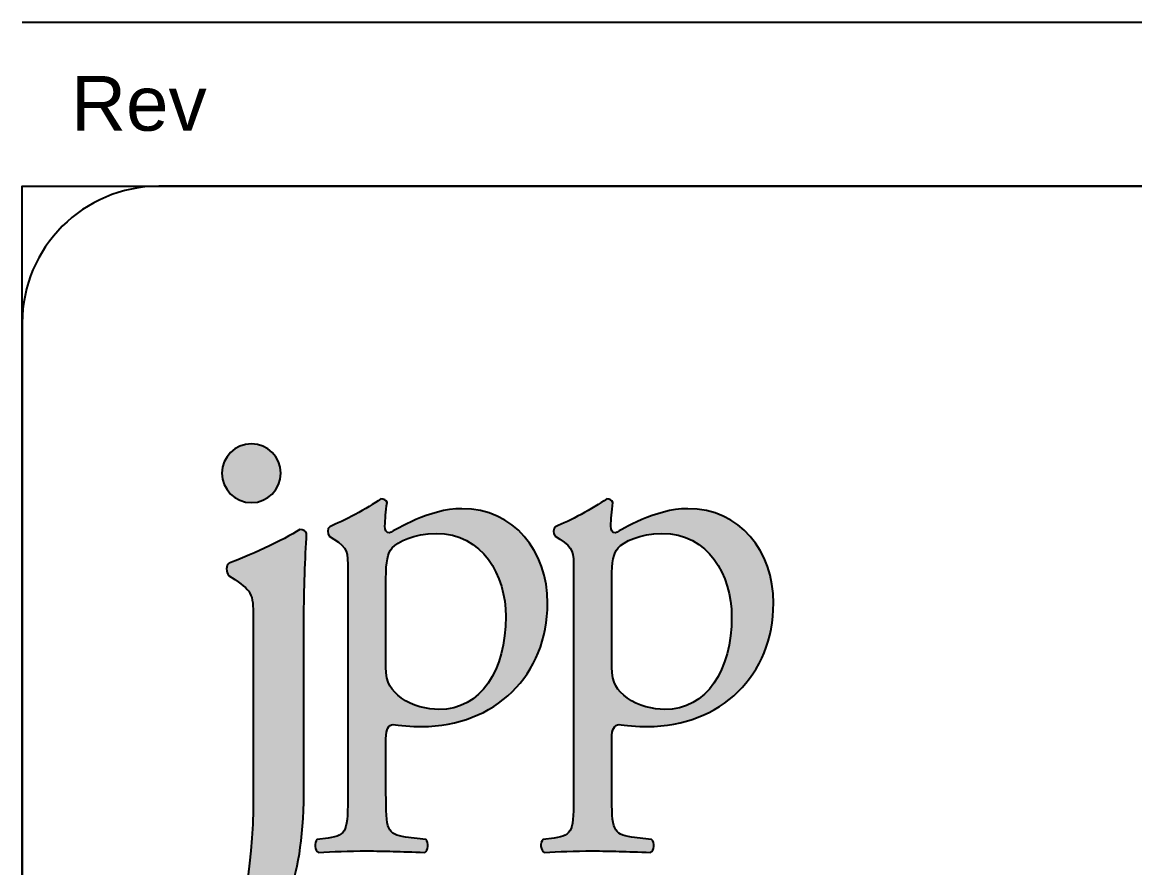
# Paper-space layout 'A2mask' of a CAD drawing. Extents: x 0 to 564, y 0 to 393.
# Drawn here: x 437.5 to 465.99, y 66.55 to 88.2 of the extents above; entities that cross this region are included whole.
import ezdxf
from ezdxf.enums import TextEntityAlignment as Align

# ---------------------------------------------------------------- set-up
doc = ezdxf.new("R2010")
doc.units = 0
doc.layers.get('0').update_dxf_attribs({"linetype": 'CONTINUOUS'})
doc.layers.get('Defpoints').update_dxf_attribs({"linetype": 'CONTINUOUS'})
doc.layers.add('JPP_Mask', color=7, linetype='CONTINUOUS')
doc.styles.add('JPP', font='arial.ttf')

# ---------------------------------------------------------------- blocks, each defined once
blk = doc.blocks.new('A2mask')
at = {"true_color": 0x0081c6}
h = blk.add_hatch(color=142, dxfattribs=at)
edge = h.paths.add_edge_path()
edge.add_spline(control_points=[(444.121, 76.653), (444.121, 77.069), (443.783, 77.406), (443.368, 77.406)], knot_values=[3, 3, 3, 3, 4, 4, 4, 4], degree=3, periodic=0)
edge.add_spline(control_points=[(443.368, 77.406), (442.952, 77.406), (442.614, 77.069), (442.614, 76.653)], knot_values=[2, 2, 2, 2, 3, 3, 3, 3], degree=3, periodic=0)
edge.add_spline(control_points=[(442.614, 76.653), (442.614, 76.237), (442.952, 75.9), (443.368, 75.9)], knot_values=[1, 1, 1, 1, 2, 2, 2, 2], degree=3, periodic=0)
edge.add_spline(control_points=[(443.368, 75.9), (443.783, 75.9), (444.121, 76.237), (444.121, 76.653)], knot_values=[0, 0, 0, 0, 1, 1, 1, 1], degree=3, periodic=0)
at = {"true_color": 0x004a91}
h = blk.add_hatch(color=154, dxfattribs=at)
edge = h.paths.add_edge_path()
edge.add_spline(control_points=[(447.726, 70.167), (449.604, 70.167), (450.952, 71.489), (450.952, 73.326)], knot_values=[9, 9, 9, 9, 10, 10, 10, 10], degree=3, periodic=0)
edge.add_spline(control_points=[(450.952, 73.326), (450.952, 74.661), (450.093, 75.745), (448.757, 75.745)], knot_values=[8, 8, 8, 8, 9, 9, 9, 9], degree=3, periodic=0)
edge.add_spline(control_points=[(448.757, 75.745), (447.911, 75.745), (447.079, 75.203), (446.907, 75.124)], knot_values=[7, 7, 7, 7, 8, 8, 8, 8], degree=3, periodic=0)
edge.add_spline(control_points=[(446.907, 75.124), (446.814, 75.124), (446.788, 75.203), (446.788, 75.296)], knot_values=[6, 6, 6, 6, 7, 7, 7, 7], degree=3, periodic=0)
edge.add_spline(control_points=[(446.788, 75.296), (446.788, 75.468), (446.814, 75.666), (446.84, 75.904)], knot_values=[5, 5, 5, 5, 6, 6, 6, 6], degree=3, periodic=0)
edge.add_spline(control_points=[(446.84, 75.904), (446.814, 75.97), (446.761, 75.997), (446.682, 75.997)], knot_values=[4, 4, 4, 4, 5, 5, 5, 5], degree=3, periodic=0)
edge.add_spline(control_points=[(446.682, 75.997), (446.338, 75.745), (445.717, 75.428), (445.373, 75.283)], knot_values=[3, 3, 3, 3, 4, 4, 4, 4], degree=3, periodic=0)
edge.add_spline(control_points=[(445.373, 75.283), (445.307, 75.244), (445.307, 75.098), (445.36, 75.045)], knot_values=[2, 2, 2, 2, 3, 3, 3, 3], degree=3, periodic=0)
edge.add_spline(control_points=[(445.36, 75.045), (445.36, 75.045), (445.479, 74.966), (445.479, 74.966), (445.836, 74.727), (445.836, 74.661), (445.836, 74.146)], knot_values=[0, 0, 0, 0, 1, 1, 1, 2, 2, 2, 2], degree=3, periodic=0)
edge.add_spline(control_points=[(445.836, 74.146), (445.836, 74.146), (445.836, 72.725), (445.836, 71.304)], knot_values=[21.5, 21.5, 21.5, 21.5, 22, 22, 22, 22], degree=3, periodic=0)
edge.add_spline(control_points=[(445.836, 71.304), (445.836, 69.882), (445.836, 68.461), (445.836, 68.461), (445.836, 67.509), (445.823, 67.378), (445.333, 67.311)], knot_values=[20, 20, 20, 20, 20.5, 20.5, 20.5, 21.5, 21.5, 21.5, 21.5], degree=3, periodic=0)
edge.add_spline(control_points=[(445.333, 67.311), (445.333, 67.311), (445.055, 67.271), (445.055, 67.271), (444.963, 67.205), (444.99, 66.981), (445.082, 66.941)], knot_values=[18, 18, 18, 18, 19, 19, 19, 20, 20, 20, 20], degree=3, periodic=0)
edge.add_spline(control_points=[(445.082, 66.941), (445.452, 66.968), (445.849, 66.981), (446.325, 66.981)], knot_values=[17, 17, 17, 17, 18, 18, 18, 18], degree=3, periodic=0)
edge.add_spline(control_points=[(446.325, 66.981), (446.788, 66.981), (447.171, 66.968), (447.806, 66.941)], knot_values=[16, 16, 16, 16, 17, 17, 17, 17], degree=3, periodic=0)
edge.add_spline(control_points=[(447.806, 66.941), (447.898, 66.981), (447.924, 67.205), (447.832, 67.271)], knot_values=[15, 15, 15, 15, 16, 16, 16, 16], degree=3, periodic=0)
edge.add_spline(control_points=[(447.832, 67.271), (447.832, 67.271), (447.316, 67.338), (447.316, 67.338), (446.84, 67.404), (446.814, 67.523), (446.814, 68.461)], knot_values=[13, 13, 13, 13, 14, 14, 14, 15, 15, 15, 15], degree=3, periodic=0)
edge.add_spline(control_points=[(446.814, 68.461), (446.814, 68.461), (446.814, 69.849), (446.814, 69.849), (446.814, 70.127), (446.88, 70.193), (446.999, 70.22)], knot_values=[11, 11, 11, 11, 12, 12, 12, 13, 13, 13, 13], degree=3, periodic=0)
edge.add_spline(control_points=[(446.999, 70.22), (447.118, 70.193), (447.488, 70.167), (447.726, 70.167)], knot_values=[10, 10, 10, 10, 11, 11, 11, 11], degree=3, periodic=0)
edge = h.paths.add_edge_path(flags=16)
edge.add_spline(control_points=[(447.211, 70.894), (446.946, 71.106), (446.814, 71.264), (446.814, 71.687)], knot_values=[0, 0, 0, 0, 1, 1, 1, 1], degree=3, periodic=0)
edge.add_spline(control_points=[(446.814, 71.687), (446.814, 71.687), (446.814, 72.255), (446.814, 72.824)], knot_values=[6.5, 6.5, 6.5, 6.5, 7, 7, 7, 7], degree=3, periodic=0)
edge.add_spline(control_points=[(446.814, 72.824), (446.814, 73.392), (446.814, 73.961), (446.814, 73.961), (446.814, 74.397), (446.854, 74.595), (446.973, 74.741)], knot_values=[5, 5, 5, 5, 5.5, 5.5, 5.5, 6.5, 6.5, 6.5, 6.5], degree=3, periodic=0)
edge.add_spline(control_points=[(446.973, 74.741), (447.118, 74.899), (447.528, 75.111), (448.096, 75.111)], knot_values=[4, 4, 4, 4, 5, 5, 5, 5], degree=3, periodic=0)
edge.add_spline(control_points=[(448.096, 75.111), (449.286, 75.111), (449.881, 74.04), (449.881, 72.983)], knot_values=[3, 3, 3, 3, 4, 4, 4, 4], degree=3, periodic=0)
edge.add_spline(control_points=[(449.881, 72.983), (449.881, 71.608), (449.247, 70.603), (448.163, 70.603)], knot_values=[2, 2, 2, 2, 3, 3, 3, 3], degree=3, periodic=0)
edge.add_spline(control_points=[(448.163, 70.603), (447.885, 70.603), (447.475, 70.696), (447.211, 70.894)], knot_values=[1, 1, 1, 1, 2, 2, 2, 2], degree=3, periodic=0)
h = blk.add_hatch(color=154, dxfattribs=at)
edge = h.paths.add_edge_path()
edge.add_spline(control_points=[(452.597, 68.461), (452.597, 68.461), (452.597, 69.849), (452.597, 69.849), (452.597, 70.127), (452.663, 70.193), (452.782, 70.22)], knot_values=[11, 11, 11, 11, 12, 12, 12, 13, 13, 13, 13], degree=3, periodic=0)
edge.add_spline(control_points=[(452.782, 70.22), (452.901, 70.193), (453.272, 70.167), (453.51, 70.167)], knot_values=[10, 10, 10, 10, 11, 11, 11, 11], degree=3, periodic=0)
edge.add_spline(control_points=[(453.51, 70.167), (455.387, 70.167), (456.735, 71.489), (456.735, 73.326)], knot_values=[9, 9, 9, 9, 10, 10, 10, 10], degree=3, periodic=0)
edge.add_spline(control_points=[(456.735, 73.326), (456.735, 74.661), (455.876, 75.745), (454.541, 75.745)], knot_values=[8, 8, 8, 8, 9, 9, 9, 9], degree=3, periodic=0)
edge.add_spline(control_points=[(454.541, 75.745), (453.694, 75.745), (452.862, 75.203), (452.69, 75.124)], knot_values=[7, 7, 7, 7, 8, 8, 8, 8], degree=3, periodic=0)
edge.add_spline(control_points=[(452.69, 75.124), (452.597, 75.124), (452.571, 75.203), (452.571, 75.296)], knot_values=[6, 6, 6, 6, 7, 7, 7, 7], degree=3, periodic=0)
edge.add_spline(control_points=[(452.571, 75.296), (452.571, 75.468), (452.597, 75.666), (452.624, 75.904)], knot_values=[5, 5, 5, 5, 6, 6, 6, 6], degree=3, periodic=0)
edge.add_spline(control_points=[(452.624, 75.904), (452.597, 75.97), (452.544, 75.997), (452.465, 75.997)], knot_values=[4, 4, 4, 4, 5, 5, 5, 5], degree=3, periodic=0)
edge.add_spline(control_points=[(452.465, 75.997), (452.121, 75.745), (451.5, 75.428), (451.156, 75.283)], knot_values=[3, 3, 3, 3, 4, 4, 4, 4], degree=3, periodic=0)
edge.add_spline(control_points=[(451.156, 75.283), (451.09, 75.244), (451.09, 75.098), (451.143, 75.045)], knot_values=[2, 2, 2, 2, 3, 3, 3, 3], degree=3, periodic=0)
edge.add_spline(control_points=[(451.143, 75.045), (451.143, 75.045), (451.262, 74.966), (451.262, 74.966), (451.619, 74.727), (451.619, 74.661), (451.619, 74.146)], knot_values=[0, 0, 0, 0, 1, 1, 1, 2, 2, 2, 2], degree=3, periodic=0)
edge.add_spline(control_points=[(451.619, 74.146), (451.619, 74.146), (451.619, 72.725), (451.619, 71.304)], knot_values=[21.5, 21.5, 21.5, 21.5, 22, 22, 22, 22], degree=3, periodic=0)
edge.add_spline(control_points=[(451.619, 71.304), (451.619, 69.882), (451.619, 68.461), (451.619, 68.461), (451.619, 67.509), (451.606, 67.378), (451.117, 67.311)], knot_values=[20, 20, 20, 20, 20.5, 20.5, 20.5, 21.5, 21.5, 21.5, 21.5], degree=3, periodic=0)
edge.add_spline(control_points=[(451.117, 67.311), (451.117, 67.311), (450.839, 67.271), (450.839, 67.271), (450.746, 67.205), (450.773, 66.981), (450.865, 66.941)], knot_values=[18, 18, 18, 18, 19, 19, 19, 20, 20, 20, 20], degree=3, periodic=0)
edge.add_spline(control_points=[(450.865, 66.941), (451.236, 66.968), (451.632, 66.981), (452.108, 66.981)], knot_values=[17, 17, 17, 17, 18, 18, 18, 18], degree=3, periodic=0)
edge.add_spline(control_points=[(452.108, 66.981), (452.571, 66.981), (452.954, 66.968), (453.589, 66.941)], knot_values=[16, 16, 16, 16, 17, 17, 17, 17], degree=3, periodic=0)
edge.add_spline(control_points=[(453.589, 66.941), (453.681, 66.981), (453.708, 67.205), (453.615, 67.271)], knot_values=[15, 15, 15, 15, 16, 16, 16, 16], degree=3, periodic=0)
edge.add_spline(control_points=[(453.615, 67.271), (453.615, 67.271), (453.1, 67.338), (453.1, 67.338), (452.624, 67.404), (452.597, 67.523), (452.597, 68.461)], knot_values=[13, 13, 13, 13, 14, 14, 14, 15, 15, 15, 15], degree=3, periodic=0)
edge = h.paths.add_edge_path(flags=16)
edge.add_spline(control_points=[(452.994, 70.894), (452.73, 71.106), (452.597, 71.264), (452.597, 71.687)], knot_values=[0, 0, 0, 0, 1, 1, 1, 1], degree=3, periodic=0)
edge.add_spline(control_points=[(452.597, 71.687), (452.597, 71.687), (452.597, 72.255), (452.597, 72.824)], knot_values=[6.5, 6.5, 6.5, 6.5, 7, 7, 7, 7], degree=3, periodic=0)
edge.add_spline(control_points=[(452.597, 72.824), (452.597, 73.392), (452.597, 73.961), (452.597, 73.961), (452.597, 74.397), (452.637, 74.595), (452.756, 74.741)], knot_values=[5, 5, 5, 5, 5.5, 5.5, 5.5, 6.5, 6.5, 6.5, 6.5], degree=3, periodic=0)
edge.add_spline(control_points=[(452.756, 74.741), (452.901, 74.899), (453.311, 75.111), (453.88, 75.111)], knot_values=[4, 4, 4, 4, 5, 5, 5, 5], degree=3, periodic=0)
edge.add_spline(control_points=[(453.88, 75.111), (455.069, 75.111), (455.664, 74.04), (455.664, 72.983)], knot_values=[3, 3, 3, 3, 4, 4, 4, 4], degree=3, periodic=0)
edge.add_spline(control_points=[(455.664, 72.983), (455.664, 71.608), (455.03, 70.603), (453.946, 70.603)], knot_values=[2, 2, 2, 2, 3, 3, 3, 3], degree=3, periodic=0)
edge.add_spline(control_points=[(453.946, 70.603), (453.668, 70.603), (453.258, 70.696), (452.994, 70.894)], knot_values=[1, 1, 1, 1, 2, 2, 2, 2], degree=3, periodic=0)
h = blk.add_hatch(color=154, dxfattribs=at)
edge = h.paths.add_edge_path()
edge.add_spline(control_points=[(444.712, 68.688), (444.712, 68.688), (444.712, 72.931), (444.712, 72.931), (444.712, 73.651), (444.747, 74.492), (444.782, 75.106)], knot_values=[5, 5, 5, 5, 6, 6, 6, 7, 7, 7, 7], degree=3, periodic=0)
edge.add_spline(control_points=[(444.782, 75.106), (444.765, 75.176), (444.694, 75.211), (444.607, 75.211)], knot_values=[4, 4, 4, 4, 5, 5, 5, 5], degree=3, periodic=0)
edge.add_spline(control_points=[(444.607, 75.211), (444.204, 74.948), (443.204, 74.492), (442.801, 74.352)], knot_values=[3, 3, 3, 3, 4, 4, 4, 4], degree=3, periodic=0)
edge.add_spline(control_points=[(442.801, 74.352), (442.713, 74.299), (442.713, 74.106), (442.784, 74.036)], knot_values=[2, 2, 2, 2, 3, 3, 3, 3], degree=3, periodic=0)
edge.add_spline(control_points=[(442.784, 74.036), (442.784, 74.036), (442.941, 73.931), (442.941, 73.931), (443.415, 73.615), (443.415, 73.528), (443.415, 72.844)], knot_values=[0, 0, 0, 0, 1, 1, 1, 2, 2, 2, 2], degree=3, periodic=0)
edge.add_spline(control_points=[(443.415, 72.844), (443.415, 72.844), (443.415, 71.739), (443.415, 70.635)], knot_values=[12.5, 12.5, 12.5, 12.5, 13, 13, 13, 13], degree=3, periodic=0)
edge.add_spline(control_points=[(443.415, 70.635), (443.415, 69.53), (443.415, 68.425), (443.415, 68.425), (443.415, 66.286), (443.099, 65.024), (442.468, 64.288)], knot_values=[11, 11, 11, 11, 11.5, 11.5, 11.5, 12.5, 12.5, 12.5, 12.5], degree=3, periodic=0)
edge.add_spline(control_points=[(442.468, 64.288), (442.222, 64.007), (441.889, 63.726), (441.433, 63.498)], knot_values=[10, 10, 10, 10, 11, 11, 11, 11], degree=3, periodic=0)
edge.add_spline(control_points=[(441.433, 63.498), (441.363, 63.323), (441.468, 63.13), (441.679, 63.095)], knot_values=[9, 9, 9, 9, 10, 10, 10, 10], degree=3, periodic=0)
edge.add_spline(control_points=[(441.679, 63.095), (442.889, 63.849), (443.818, 64.691), (444.344, 65.953)], knot_values=[8, 8, 8, 8, 9, 9, 9, 9], degree=3, periodic=0)
edge.add_spline(control_points=[(444.344, 65.953), (444.589, 66.549), (444.712, 67.426), (444.712, 68.688)], knot_values=[7, 7, 7, 7, 8, 8, 8, 8], degree=3, periodic=0)
at = {"color": 154, "true_color": 0x004a91}
for p, q in [((560, 84), (441, 84)), ((437.5, 80.5), (437.5, 3.5))]:
    blk.add_line(p, q, dxfattribs=at)
blk.add_arc((441, 80.5), 3.5, 90, 180, dxfattribs=at)
at = {"layer": 'Defpoints'}
blk.add_lwpolyline([(437.5, 0), (437.5, 84), (563.5, 84)], dxfattribs=at)
at = {"layer": 'Defpoints', "color": 142, "true_color": 0x0081c6}
blk.add_open_spline([(444.121, 76.653), (444.121, 76.237), (443.783, 75.9), (443.368, 75.9), (442.952, 75.9), (442.614, 76.237), (442.614, 76.653), (442.614, 77.069), (442.952, 77.406), (443.368, 77.406), (443.783, 77.406), (444.121, 77.069), (444.121, 76.653)], degree=3, knots=[0, 0, 0, 0, 1, 1, 1, 2, 2, 2, 3, 3, 3, 4, 4, 4, 4], dxfattribs=at)
at = {"layer": 'Defpoints', "color": 154, "true_color": 0x004a91}
for points, knots in [([(445.836, 74.146), (445.836, 74.661), (445.836, 74.727), (445.479, 74.966), (445.479, 74.966), (445.36, 75.045), (445.36, 75.045), (445.307, 75.098), (445.307, 75.244), (445.373, 75.283), (445.717, 75.428), (446.338, 75.745), (446.682, 75.997), (446.761, 75.997), (446.814, 75.97), (446.84, 75.904), (446.814, 75.666), (446.788, 75.468), (446.788, 75.296), (446.788, 75.203), (446.814, 75.124), (446.907, 75.124), (447.079, 75.203), (447.911, 75.745), (448.757, 75.745), (450.093, 75.745), (450.952, 74.661), (450.952, 73.326), (450.952, 71.489), (449.604, 70.167), (447.726, 70.167), (447.488, 70.167), (447.118, 70.193), (446.999, 70.22), (446.88, 70.193), (446.814, 70.127), (446.814, 69.849), (446.814, 69.849), (446.814, 68.461), (446.814, 68.461), (446.814, 67.523), (446.84, 67.404), (447.316, 67.338), (447.316, 67.338), (447.832, 67.271), (447.832, 67.271), (447.924, 67.205), (447.898, 66.981), (447.806, 66.941), (447.171, 66.968), (446.788, 66.981), (446.325, 66.981), (445.849, 66.981), (445.452, 66.968), (445.082, 66.941), (444.99, 66.981), (444.963, 67.205), (445.055, 67.271), (445.055, 67.271), (445.333, 67.311), (445.333, 67.311), (445.823, 67.378), (445.836, 67.509), (445.836, 68.461), (445.836, 68.461), (445.836, 74.146), (445.836, 74.146)], [0, 0, 0, 0, 1, 1, 1, 2, 2, 2, 3, 3, 3, 4, 4, 4, 5, 5, 5, 6, 6, 6, 7, 7, 7, 8, 8, 8, 9, 9, 9, 10, 10, 10, 11, 11, 11, 12, 12, 12, 13, 13, 13, 14, 14, 14, 15, 15, 15, 16, 16, 16, 17, 17, 17, 18, 18, 18, 19, 19, 19, 20, 20, 20, 21, 21, 21, 22, 22, 22, 22]), ([(451.619, 74.146), (451.619, 74.661), (451.619, 74.727), (451.262, 74.966), (451.262, 74.966), (451.143, 75.045), (451.143, 75.045), (451.09, 75.098), (451.09, 75.244), (451.156, 75.283), (451.5, 75.428), (452.121, 75.745), (452.465, 75.997), (452.544, 75.997), (452.597, 75.97), (452.624, 75.904), (452.597, 75.666), (452.571, 75.468), (452.571, 75.296), (452.571, 75.203), (452.597, 75.124), (452.69, 75.124), (452.862, 75.203), (453.694, 75.745), (454.541, 75.745), (455.876, 75.745), (456.735, 74.661), (456.735, 73.326), (456.735, 71.489), (455.387, 70.167), (453.51, 70.167), (453.272, 70.167), (452.901, 70.193), (452.782, 70.22), (452.663, 70.193), (452.597, 70.127), (452.597, 69.849), (452.597, 69.849), (452.597, 68.461), (452.597, 68.461), (452.597, 67.523), (452.624, 67.404), (453.1, 67.338), (453.1, 67.338), (453.615, 67.271), (453.615, 67.271), (453.708, 67.205), (453.681, 66.981), (453.589, 66.941), (452.954, 66.968), (452.571, 66.981), (452.108, 66.981), (451.632, 66.981), (451.236, 66.968), (450.865, 66.941), (450.773, 66.981), (450.746, 67.205), (450.839, 67.271), (450.839, 67.271), (451.117, 67.311), (451.117, 67.311), (451.606, 67.378), (451.619, 67.509), (451.619, 68.461), (451.619, 68.461), (451.619, 74.146), (451.619, 74.146)], [0, 0, 0, 0, 1, 1, 1, 2, 2, 2, 3, 3, 3, 4, 4, 4, 5, 5, 5, 6, 6, 6, 7, 7, 7, 8, 8, 8, 9, 9, 9, 10, 10, 10, 11, 11, 11, 12, 12, 12, 13, 13, 13, 14, 14, 14, 15, 15, 15, 16, 16, 16, 17, 17, 17, 18, 18, 18, 19, 19, 19, 20, 20, 20, 21, 21, 21, 22, 22, 22, 22]), ([(443.415, 72.844), (443.415, 73.528), (443.415, 73.615), (442.941, 73.931), (442.941, 73.931), (442.784, 74.036), (442.784, 74.036), (442.713, 74.106), (442.713, 74.299), (442.801, 74.352), (443.204, 74.492), (444.204, 74.948), (444.607, 75.211), (444.694, 75.211), (444.765, 75.176), (444.782, 75.106), (444.747, 74.492), (444.712, 73.651), (444.712, 72.931), (444.712, 72.931), (444.712, 68.688), (444.712, 68.688), (444.712, 67.426), (444.589, 66.549), (444.344, 65.953), (443.818, 64.691), (442.889, 63.849), (441.679, 63.095), (441.468, 63.13), (441.363, 63.323), (441.433, 63.498), (441.889, 63.726), (442.222, 64.007), (442.468, 64.288), (443.099, 65.024), (443.415, 66.286), (443.415, 68.425), (443.415, 68.425), (443.415, 72.844), (443.415, 72.844)], [0, 0, 0, 0, 1, 1, 1, 2, 2, 2, 3, 3, 3, 4, 4, 4, 5, 5, 5, 6, 6, 6, 7, 7, 7, 8, 8, 8, 9, 9, 9, 10, 10, 10, 11, 11, 11, 12, 12, 12, 13, 13, 13, 13]), ([(446.814, 71.687), (446.814, 71.264), (446.946, 71.106), (447.211, 70.894), (447.475, 70.696), (447.885, 70.603), (448.163, 70.603), (449.247, 70.603), (449.881, 71.608), (449.881, 72.983), (449.881, 74.04), (449.286, 75.111), (448.096, 75.111), (447.528, 75.111), (447.118, 74.899), (446.973, 74.741), (446.854, 74.595), (446.814, 74.397), (446.814, 73.961), (446.814, 73.961), (446.814, 71.687), (446.814, 71.687)], [0, 0, 0, 0, 1, 1, 1, 2, 2, 2, 3, 3, 3, 4, 4, 4, 5, 5, 5, 6, 6, 6, 7, 7, 7, 7]), ([(452.597, 71.687), (452.597, 71.264), (452.73, 71.106), (452.994, 70.894), (453.258, 70.696), (453.668, 70.603), (453.946, 70.603), (455.03, 70.603), (455.664, 71.608), (455.664, 72.983), (455.664, 74.04), (455.069, 75.111), (453.88, 75.111), (453.311, 75.111), (452.901, 74.899), (452.756, 74.741), (452.637, 74.595), (452.597, 74.397), (452.597, 73.961), (452.597, 73.961), (452.597, 71.687), (452.597, 71.687)], [0, 0, 0, 0, 1, 1, 1, 2, 2, 2, 3, 3, 3, 4, 4, 4, 5, 5, 5, 6, 6, 6, 7, 7, 7, 7])]:
    blk.add_open_spline(points, degree=3, knots=knots, dxfattribs=at)
at = {"color": 7, "style": 'JPP'}
for tag, p in [('Client', (516.6, 80.5)), ('Project1', (516.6, 63)), ('Project2', (516.6, 57.75)), ('Project3', (516.6, 52.5)), ('Title1', (516.6, 40.25)), ('Title2', (516.6, 35)), ('Title3', (516.6, 29.75)), ('Status', (441, 5.25))]:
    blk.add_attdef(tag, text='', height=2.5, dxfattribs=at).set_placement(p, align=Align.MIDDLE_LEFT)
at = {"color": 2, "style": 'JPP'}
for tag, p in [('Scale', (460.25, 17.5)), ('Checked', (523.25, 17.5)), ('Drawn', (491.75, 17.5)), ('Date', (554.75, 17.5))]:
    blk.add_attdef(tag, text='', height=1.4, dxfattribs=at).set_placement(p, align=Align.MIDDLE_CENTER)
at = {"color": 6, "style": 'JPP'}
for tag, p in [('Ref', (504, 5.25)), ('DrgNo.', (533.4, 5.25))]:
    blk.add_attdef(tag, text='', height=2.8, dxfattribs=at).set_placement(p, align=Align.MIDDLE_LEFT)
blk.add_attdef('Rev', text='', height=2.8, dxfattribs=at).set_placement((557.392, 5.25), align=Align.MIDDLE_CENTER)
blk = doc.blocks.new('A0A1revisionblock')
at = {"layer": 'Defpoints'}
for p, q in [((0, 6), (180, 6)), ((0, 0), (180, 0))]:
    blk.add_line(p, q, dxfattribs=at)
at = {"color": 2, "style": 'JPP'}
blk.add_text('Rev', height=2, dxfattribs=at).set_placement((1.78, 2.033))
at = {"color": 2, "style": 'JPP', "flags": 8}
for tag, p in [('RevChecked', (148.025, 2)), ('RevLetter', (7.525, 2)), ('RevNote_001', (12.739, 1.999)), ('RevBy', (127.525, 2)), ('RevDate', (164.025, 2))]:
    blk.add_attdef(tag, p, '', height=2, dxfattribs=at)
blk = doc.blocks.new('A2Rrevisionblock')
at = {"xscale": 0.7, "yscale": 0.7, "zscale": 0.7}
blk.add_blockref('A0A1revisionblock', (0, 0), dxfattribs=at)

psp = doc.layouts.new('A2mask')

# ---------------------------------------------------------------- block references
psp.add_blockref('A2Rrevisionblock', (437.5, 84))
at = {"layer": 'JPP_Mask'}
psp.add_blockref('A2mask', (0, 0), dxfattribs=at)

doc.saveas('drawing.dxf')
